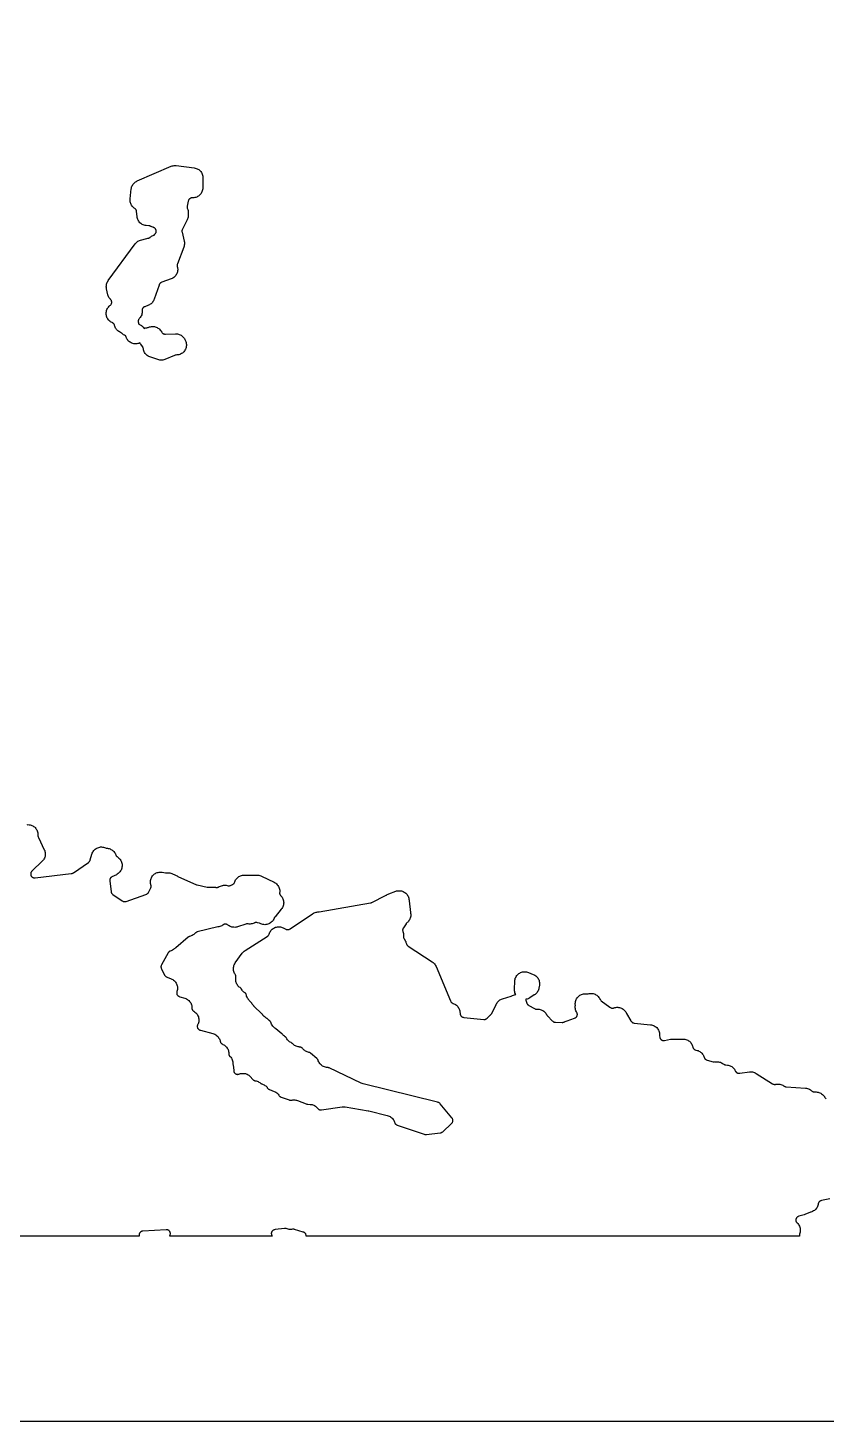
# Model space of a CAD drawing. Header units: metres. Extents: x 0 to 400, y 0 to 202.
# Drawn here: x 244.8 to 296.5, y 0 to 90.3 of the extents above; entities that cross this region are included whole.
import ezdxf

# ---------------------------------------------------------------- set-up
doc = ezdxf.new("R2010")
doc.units = ezdxf.units.M

msp = doc.modelspace()

# ---------------------------------------------------------------- linework, layer by layer
for points in [[(400, 202.2006), (0, 202.2006), (0, -0.0004), (400, -0.0004), (400, 202.2006)], [(250.065, 72.8416), (250.039, 72.8946), (250.017, 72.9516), (250.001, 73.0086), (249.91, 73.4006), (249.899, 73.4616), (249.893, 73.5236), (249.894, 73.5856), (249.901, 73.6466), (249.913, 73.7076), (249.931, 73.7666), (249.955, 73.8236), (249.984, 73.8786), (250.018, 73.9306), (251.757, 76.3066), (251.796, 76.3546), (251.84, 76.3996), (251.888, 76.4396), (251.94, 76.4756), (251.995, 76.5056), (252.053, 76.5306), (252.112, 76.5496), (252.526, 76.6606), (252.586, 76.6736), (252.623, 76.6796), (252.644, 76.6856), (252.666, 76.6946), (252.688, 76.7056), (252.71, 76.7196), (252.726, 76.7316), (252.731, 76.7356), (252.771, 76.7696), (252.819, 76.8036), (252.87, 76.8326), (252.923, 76.8576), (252.961, 76.8726), (252.983, 76.8846), (253.006, 76.9006), (253.026, 76.9166), (253.042, 76.9336), (253.058, 76.9536), (253.083, 76.9896), (253.086, 76.9946), (253.104, 77.0296), (253.113, 77.0516), (253.12, 77.0776), (253.125, 77.1056), (253.127, 77.1316), (253.127, 77.1536), (253.124, 77.1796), (253.118, 77.2026), (253.11, 77.2276), (253.101, 77.2476), (253.087, 77.2706), (253.07, 77.2946), (253.054, 77.3136), (253.038, 77.3276), (253.017, 77.3436), (252.993, 77.3576), (252.972, 77.3676), (252.934, 77.3816), (252.923, 77.3846), (252.906, 77.3886), (252.85, 77.4056), (252.797, 77.4266), (252.772, 77.4396), (252.749, 77.4506), (252.745, 77.4526), (252.726, 77.4616), (252.703, 77.4696), (252.678, 77.4756), (252.64, 77.4806), (252.47, 77.4966), (252.407, 77.5056), (252.345, 77.5206), (252.284, 77.5416), (252.226, 77.5696), (252.171, 77.6016), (252.119, 77.6406), (252.072, 77.6836), (252.029, 77.7306), (251.991, 77.7826), (251.958, 77.8376), (251.931, 77.8956), (251.909, 77.9556), (251.894, 78.0176), (251.885, 78.0816), (251.855, 78.3976), (251.849, 78.4386), (251.843, 78.4636), (251.836, 78.4846), (251.824, 78.5086), (251.811, 78.5316), (251.797, 78.5506), (251.78, 78.5686), (251.764, 78.5836), (251.749, 78.5946), (251.697, 78.6286), (251.649, 78.6676), (251.605, 78.7116), (251.565, 78.7586), (251.529, 78.8096), (251.499, 78.8636), (251.474, 78.9206), (251.455, 78.9796), (251.441, 79.0406), (251.433, 79.1016), (251.431, 79.1636), (251.435, 79.2256), (251.508, 79.8686), (251.518, 79.9296), (251.534, 79.9896), (251.555, 80.0476), (251.582, 80.1036), (251.614, 80.1566), (251.651, 80.2056), (251.692, 80.2516), (251.738, 80.2936), (251.787, 80.3306), (251.84, 80.3636), (251.895, 80.3906), (254.088, 81.3376), (254.153, 81.3616), (254.221, 81.3786), (254.29, 81.3886), (254.359, 81.3906), (254.429, 81.3856), (255.589, 81.2346), (255.65, 81.2226), (255.711, 81.2056), (255.77, 81.1836), (255.826, 81.1546), (255.879, 81.1206), (255.928, 81.0826), (255.974, 81.0386), (256.015, 80.9916), (256.051, 80.9406), (256.082, 80.8856), (256.108, 80.8286), (256.128, 80.7686), (256.143, 80.7076), (256.151, 80.6456), (256.153, 80.5826), (256.144, 79.9316), (256.14, 79.8696), (256.13, 79.8076), (256.114, 79.7466), (256.093, 79.6886), (256.066, 79.6316), (256.033, 79.5786), (255.996, 79.5286), (255.954, 79.4826), (255.908, 79.4406), (255.858, 79.4026), (255.804, 79.3706), (255.748, 79.3436), (255.689, 79.3216), (255.629, 79.3066), (255.567, 79.2966), (255.505, 79.2926), (255.469, 79.2936), (255.434, 79.2926), (255.412, 79.2906), (255.387, 79.2846), (255.362, 79.2756), (255.339, 79.2656), (255.317, 79.2526), (255.299, 79.2396), (255.278, 79.2216), (255.263, 79.2056), (255.249, 79.1866), (255.234, 79.1626), (255.224, 79.1406), (255.215, 79.1186), (255.205, 79.0796), (255.139, 78.7616), (255.133, 78.7226), (255.132, 78.7006), (255.133, 78.6756), (255.137, 78.6456), (255.142, 78.6236), (255.155, 78.5886), (255.155, 78.5876), (255.156, 78.5846), (255.16, 78.5736), (255.175, 78.5296), (255.188, 78.4696), (255.197, 78.4096), (255.199, 78.3476), (255.196, 78.2866), (255.195, 78.2796), (255.194, 78.2566), (255.196, 78.2066), (255.196, 78.1996), (255.198, 78.1816), (255.198, 78.1166), (255.191, 78.0516), (255.177, 77.9866), (255.156, 77.9246), (255.13, 77.8646), (254.827, 77.2606), (254.81, 77.2226), (254.802, 77.1986), (254.796, 77.1736), (254.793, 77.1466), (254.793, 77.1266), (254.795, 77.1026), (254.803, 77.0596), (254.938, 76.4816), (254.949, 76.4186), (254.955, 76.3546), (254.954, 76.2906), (254.946, 76.2266), (254.932, 76.1646), (254.913, 76.1036), (254.501, 75.0216), (254.489, 74.9826), (254.483, 74.9596), (254.48, 74.9366), (254.48, 74.9146), (254.481, 74.8926), (254.485, 74.8676), (254.494, 74.8296), (254.501, 74.8076), (254.514, 74.7456), (254.52, 74.6816), (254.52, 74.6186), (254.514, 74.5546), (254.502, 74.4926), (254.484, 74.4306), (254.459, 74.3716), (254.43, 74.3156), (254.394, 74.2626), (254.354, 74.2136), (254.309, 74.1676), (254.259, 74.1276), (254.206, 74.0916), (254.15, 74.0616), (254.091, 74.0376), (253.487, 73.8216), (253.448, 73.8046), (253.425, 73.7926), (253.404, 73.7786), (253.384, 73.7626), (253.368, 73.7456), (253.351, 73.7246), (253.338, 73.7046), (253.327, 73.6836), (253.312, 73.6436), (253.002, 72.7316), (252.979, 72.6736), (252.951, 72.6176), (252.917, 72.5656), (252.879, 72.5166), (252.836, 72.4716), (252.789, 72.4306), (252.739, 72.3946), (252.685, 72.3636), (252.629, 72.3376), (252.383, 72.2396), (252.347, 72.2236), (252.326, 72.2106), (252.307, 72.1976), (252.289, 72.1826), (252.274, 72.1666), (252.258, 72.1466), (252.246, 72.1266), (252.235, 72.1066), (252.226, 72.0836), (252.219, 72.0576), (252.214, 72.0346), (252.212, 72.0146), (252.212, 71.9916), (252.213, 71.9816), (252.216, 71.9146), (252.212, 71.8476), (252.201, 71.7816), (252.184, 71.7176), (252.16, 71.6546), (252.129, 71.5946), (252.093, 71.5386), (252.051, 71.4866), (252.012, 71.4426), (251.999, 71.4256), (251.986, 71.4036), (251.975, 71.3796), (251.968, 71.3596), (251.961, 71.3336), (251.958, 71.3106), (251.957, 71.2856), (251.958, 71.2616), (251.961, 71.2376), (251.968, 71.2106), (251.983, 71.1676), (252.001, 71.1056), (252.002, 71.1026), (252.039, 71.0876), (252.096, 71.0596), (252.123, 71.0446), (252.176, 71.0116), (252.226, 70.9736), (252.271, 70.9316), (252.313, 70.8846), (252.35, 70.8336), (252.356, 70.8226), (252.393, 70.8386), (252.455, 70.8586), (252.519, 70.8716), (252.569, 70.8786), (252.587, 70.8836), (252.613, 70.8936), (252.638, 70.9056), (252.697, 70.9266), (252.758, 70.9416), (252.82, 70.9516), (252.882, 70.9546), (252.945, 70.9516), (253.007, 70.9436), (253.068, 70.9286), (253.127, 70.9076), (253.184, 70.8816), (253.238, 70.8506), (253.289, 70.8136), (253.336, 70.7726), (253.379, 70.7266), (253.418, 70.6776), (253.484, 70.5816), (253.51, 70.5476), (253.528, 70.5296), (253.545, 70.5146), (253.565, 70.5006), (253.587, 70.4876), (253.611, 70.4776), (253.635, 70.4696), (253.66, 70.4636), (253.687, 70.4606), (253.726, 70.4596), (254.376, 70.4806), (254.438, 70.4796), (254.5, 70.4726), (254.562, 70.4586), (254.621, 70.4406), (254.679, 70.4156), (254.734, 70.3856), (254.785, 70.3506), (254.834, 70.3106), (254.878, 70.2656), (254.917, 70.2176), (254.952, 70.1656), (254.981, 70.1106), (255.018, 70.0326), (255.043, 69.9736), (255.061, 69.9126), (255.074, 69.8506), (255.08, 69.7866), (255.08, 69.7236), (255.074, 69.6596), (255.062, 69.5976), (255.043, 69.5366), (255.019, 69.4776), (254.989, 69.4216), (254.953, 69.3686), (254.913, 69.3196), (254.868, 69.2746), (254.819, 69.2336), (254.766, 69.1986), (254.71, 69.1686), (254.651, 69.1446), (254.59, 69.1256), (254.528, 69.1136), (254.464, 69.1076), (254.408, 69.1046), (254.379, 69.1006), (254.358, 69.0956), (254.318, 69.0816), (253.685, 68.8186), (253.621, 68.7966), (253.555, 68.7806), (253.488, 68.7716), (253.42, 68.7696), (253.353, 68.7746), (253.286, 68.7876), (253.221, 68.8066), (252.717, 68.9846), (252.658, 69.0086), (252.602, 69.0386), (252.549, 69.0736), (252.5, 69.1136), (252.454, 69.1586), (252.414, 69.2076), (252.378, 69.2606), (252.348, 69.3166), (252.324, 69.3756), (252.305, 69.4366), (252.292, 69.4986), (252.284, 69.5556), (252.277, 69.5816), (252.27, 69.6026), (252.258, 69.6266), (252.237, 69.6626), (252.198, 69.7216), (252.173, 69.7546), (252.135, 69.7986), (252.115, 69.8206), (252.077, 69.8726), (252.069, 69.8856), (252.067, 69.8846), (252.009, 69.8626), (251.949, 69.8456), (251.931, 69.8416), (251.867, 69.8316), (251.804, 69.8266), (251.739, 69.8286), (251.676, 69.8366), (251.614, 69.8506), (251.553, 69.8716), (251.494, 69.8976), (251.439, 69.9296), (251.387, 69.9676), (251.339, 70.0096), (251.295, 70.0566), (251.256, 70.1076), (251.223, 70.1616), (251.208, 70.1916), (251.207, 70.1916), (251.201, 70.2036), (251.195, 70.2176), (251.194, 70.2196), (251.191, 70.2266), (251.176, 70.2616), (251.156, 70.3216), (251.15, 70.3466), (251.127, 70.3546), (251.068, 70.3816), (251.013, 70.4146), (250.961, 70.4526), (250.913, 70.4966), (250.887, 70.5216), (250.867, 70.5386), (250.848, 70.5516), (250.827, 70.5626), (250.803, 70.5726), (250.748, 70.5996), (250.695, 70.6316), (250.646, 70.6686), (250.601, 70.7096), (250.559, 70.7546), (250.522, 70.8036), (250.49, 70.8566), (250.463, 70.9116), (250.442, 70.9686), (250.425, 71.0276), (250.424, 71.0316), (250.417, 71.0546), (250.407, 71.0786), (250.397, 71.0966), (250.383, 71.1176), (250.367, 71.1376), (250.352, 71.1536), (250.333, 71.1686), (250.314, 71.1826), (250.291, 71.1946), (250.268, 71.2046), (250.212, 71.2336), (250.159, 71.2666), (250.11, 71.3046), (250.065, 71.3476), (250.024, 71.3946), (249.987, 71.4456), (249.956, 71.4996), (249.93, 71.5556), (249.91, 71.6146), (249.895, 71.6756), (249.887, 71.7376), (249.884, 71.7996), (249.887, 71.8616), (249.897, 71.9236), (249.898, 71.9286), (249.913, 71.9916), (249.936, 72.0526), (249.964, 72.1106), (249.997, 72.1666), (250.037, 72.2176), (250.081, 72.2656), (250.129, 72.3086), (250.162, 72.3346), (250.179, 72.3516), (250.194, 72.3686), (250.209, 72.3916), (250.221, 72.4126), (250.23, 72.4366), (250.238, 72.4606), (250.242, 72.4826), (250.245, 72.5106), (250.245, 72.5346), (250.243, 72.5576), (250.237, 72.5836), (250.23, 72.6076), (250.221, 72.6286), (250.208, 72.6536), (250.194, 72.6736), (250.176, 72.6956), (250.174, 72.6976), (250.133, 72.7416), (250.097, 72.7896), (250.065, 72.8416)]]:
    msp.add_lwpolyline(points, close=True)
for points in [[(244.765, 38.6626), (244.828, 38.6646), (244.89, 38.6606), (244.952, 38.6496), (245.013, 38.6336), (245.071, 38.6116), (245.128, 38.5846), (245.181, 38.5516), (245.231, 38.5136), (245.277, 38.4706), (245.319, 38.4246), (245.356, 38.3736), (245.388, 38.3196), (245.414, 38.2626), (245.435, 38.2036), (245.451, 38.1436), (245.46, 38.0816), (245.463, 38.0186), (245.461, 37.9686), (245.461, 37.9436), (245.465, 37.9146), (245.469, 37.8906), (245.475, 37.8716), (245.491, 37.8356), (245.875, 37.0366), (245.899, 36.9786), (245.918, 36.9186), (245.931, 36.8576), (245.938, 36.7956), (245.939, 36.7326), (245.933, 36.6696), (245.922, 36.6086), (245.905, 36.5476), (245.882, 36.4896), (245.853, 36.4336), (245.82, 36.3806), (245.781, 36.3316), (245.738, 36.2866), (245.081, 35.6606), (245.052, 35.6306), (245.037, 35.6106), (245.024, 35.5886), (245.011, 35.5636), (245.003, 35.5416), (244.996, 35.5166), (244.992, 35.4926), (244.991, 35.4716), (244.992, 35.4436), (244.996, 35.4156), (245.001, 35.3936), (245.009, 35.3706), (245.019, 35.3486), (245.032, 35.3276), (245.047, 35.3066), (245.065, 35.2886), (245.086, 35.2686), (245.104, 35.2556), (245.124, 35.2436), (245.148, 35.2326), (245.172, 35.2246), (245.198, 35.2186), (245.221, 35.2156), (245.246, 35.2146), (245.288, 35.2166), (247.62, 35.4896), (247.658, 35.4966), (247.686, 35.5046), (247.71, 35.5136), (247.731, 35.5236), (247.764, 35.5446), (248.733, 36.2156), (248.766, 36.2406), (248.783, 36.2556), (248.797, 36.2726), (248.813, 36.2946), (248.826, 36.3156), (248.836, 36.3376), (248.849, 36.3746), (248.964, 36.7576), (248.986, 36.8176), (249.013, 36.8756), (249.046, 36.9306), (249.084, 36.9816), (249.127, 37.0296), (249.175, 37.0726), (249.227, 37.1106), (249.282, 37.1436), (249.34, 37.1706), (249.4, 37.1916), (249.462, 37.2066), (249.526, 37.2156), (249.59, 37.2186), (249.654, 37.2146), (249.717, 37.2046), (249.779, 37.1886), (249.839, 37.1666), (249.884, 37.1476), (249.912, 37.1386), (249.934, 37.1336), (249.959, 37.1316), (250.02, 37.1226), (250.08, 37.1086), (250.137, 37.0886), (250.193, 37.0636), (250.246, 37.0326), (250.296, 36.9976), (250.343, 36.9576), (250.385, 36.9136), (250.423, 36.8656), (250.457, 36.8146), (250.485, 36.7606), (250.509, 36.7036), (250.513, 36.6916), (250.524, 36.6676), (250.538, 36.6456), (250.551, 36.6266), (250.567, 36.6096), (250.586, 36.5926), (250.609, 36.5766), (250.61, 36.5756), (250.664, 36.5386), (250.713, 36.4966), (250.759, 36.4506), (250.799, 36.3996), (250.834, 36.3446), (250.864, 36.2866), (250.887, 36.2256), (250.905, 36.1626), (250.915, 36.0986), (250.92, 36.0336), (250.918, 35.9686), (250.909, 35.9046), (250.894, 35.8416), (250.873, 35.7796), (250.845, 35.7206), (250.812, 35.6646), (250.774, 35.6126), (250.756, 35.5906), (250.71, 35.5396), (250.659, 35.4946), (250.603, 35.4546), (250.544, 35.4206), (250.26, 35.2796), (250.228, 35.2616), (250.21, 35.2486), (250.19, 35.2316), (250.174, 35.2156), (250.161, 35.1996), (250.147, 35.1786), (250.135, 35.1556), (250.126, 35.1336), (250.119, 35.1096), (250.114, 35.0866), (250.111, 35.0636), (250.111, 35.0386), (250.114, 35.0026), (250.199, 34.3346), (250.206, 34.2946), (250.212, 34.2696), (250.22, 34.2506), (250.231, 34.2276), (250.244, 34.2066), (250.255, 34.1916), (250.273, 34.1736), (250.293, 34.1546), (250.322, 34.1326), (250.924, 33.7256), (250.962, 33.7026), (250.988, 33.6896), (251.008, 33.6826), (251.032, 33.6766), (251.062, 33.6736), (251.087, 33.6726), (251.11, 33.6746), (251.134, 33.6786), (251.177, 33.6916), (252.462, 34.1366), (252.504, 34.1526), (252.522, 34.1626), (252.544, 34.1776), (252.567, 34.1966), (252.583, 34.2136), (252.598, 34.2326), (252.622, 34.2716), (252.761, 34.5216), (252.779, 34.5586), (252.788, 34.5816), (252.794, 34.6026), (252.798, 34.6276), (252.799, 34.6526), (252.798, 34.6776), (252.795, 34.7026), (252.79, 34.7236), (252.788, 34.7306), (252.77, 34.7926), (252.759, 34.8546), (252.753, 34.9186), (252.754, 34.9816), (252.762, 35.0456), (252.775, 35.1076), (252.794, 35.1686), (252.82, 35.2266), (252.851, 35.2826), (252.887, 35.3356), (252.928, 35.3836), (252.974, 35.4276), (253.024, 35.4676), (253.078, 35.5026), (253.134, 35.5316), (253.194, 35.5546), (253.255, 35.5716), (253.318, 35.5836), (253.381, 35.5886), (253.445, 35.5866), (253.508, 35.5796), (253.729, 35.5426), (253.771, 35.5376), (253.791, 35.5376), (253.824, 35.5406), (253.887, 35.5436), (253.95, 35.5406), (254.012, 35.5316), (254.073, 35.5166), (254.133, 35.4956), (254.372, 35.3976), (254.425, 35.3726), (254.476, 35.3426), (254.496, 35.3286), (254.527, 35.3096), (254.565, 35.2906), (255.695, 34.7846), (255.736, 34.7686), (255.777, 34.7566), (256.435, 34.6136), (256.48, 34.6066), (256.527, 34.6046), (256.913, 34.6066), (256.985, 34.6026), (256.989, 34.6016), (256.997, 34.6006), (257.047, 34.5956), (257.069, 34.5956), (257.094, 34.5986), (257.121, 34.6036), (257.146, 34.6116), (257.168, 34.6206), (257.216, 34.6476), (257.231, 34.6566), (257.291, 34.6846), (257.354, 34.7056), (257.418, 34.7216), (257.43, 34.7236), (257.434, 34.7246), (257.492, 34.7336), (257.549, 34.7386), (257.607, 34.7376), (257.665, 34.7316), (257.722, 34.7206), (257.781, 34.7066), (257.808, 34.7026), (257.833, 34.7016), (257.858, 34.7036), (257.885, 34.7076), (257.909, 34.7136), (257.947, 34.7276), (258.06, 34.7776), (258.095, 34.7946), (258.115, 34.8076), (258.137, 34.8246), (258.154, 34.8406), (258.168, 34.8566), (258.183, 34.8776), (258.198, 34.9016), (258.208, 34.9236), (258.223, 34.9656), (258.246, 35.0226), (258.274, 35.0766), (258.308, 35.1286), (258.346, 35.1766), (258.388, 35.2206), (258.435, 35.2606), (258.485, 35.2966), (258.538, 35.3266), (258.594, 35.3526), (258.652, 35.3726), (258.712, 35.3866), (258.773, 35.3956), (258.834, 35.3986), (259.668, 35.3986), (259.727, 35.3956), (259.786, 35.3876), (259.844, 35.3746), (259.9, 35.3556), (259.955, 35.3316), (260.769, 34.9296), (260.826, 34.8976), (260.88, 34.8606), (260.929, 34.8176), (260.974, 34.7696), (261.014, 34.7186), (261.049, 34.6626), (261.078, 34.6036), (261.1, 34.5426), (261.117, 34.4796), (261.127, 34.4146), (261.13, 34.3496), (261.127, 34.2846), (261.124, 34.2526), (261.123, 34.2246), (261.126, 34.1996), (261.131, 34.1736), (261.138, 34.1496), (261.145, 34.1316), (261.159, 34.1066), (261.174, 34.0836), (261.188, 34.0656), (261.197, 34.0566), (261.24, 34.0096), (261.278, 33.9576), (261.311, 33.9026), (261.339, 33.8446), (261.36, 33.7836), (261.375, 33.7216), (261.384, 33.6586), (261.387, 33.5936), (261.383, 33.5296), (261.373, 33.4666), (261.357, 33.4046), (261.335, 33.3446), (261.307, 33.2866), (261.273, 33.2316), (261.234, 33.1806), (260.826, 32.6966), (260.801, 32.6646), (260.789, 32.6436), (260.777, 32.6196), (260.77, 32.5996), (260.744, 32.5396), (260.712, 32.4826), (260.674, 32.4296), (260.631, 32.3796), (260.584, 32.3346), (260.532, 32.2946), (260.476, 32.2606), (260.417, 32.2316), (260.356, 32.2086), (260.292, 32.1926), (260.227, 32.1826), (260.162, 32.1796), (260.096, 32.1826), (260.032, 32.1926), (259.968, 32.2096), (259.907, 32.2326), (259.854, 32.2546), (259.815, 32.2676), (259.681, 32.3046), (259.64, 32.3136), (259.617, 32.3166), (259.597, 32.3166), (259.569, 32.3146), (259.543, 32.3106), (259.525, 32.3056), (259.497, 32.2946), (259.474, 32.2836), (259.411, 32.2576), (259.346, 32.2386), (259.278, 32.2256), (259.21, 32.2206), (259.142, 32.2226), (259.075, 32.2316), (259.063, 32.2336), (259.039, 32.2366), (259.016, 32.2366), (258.993, 32.2346), (258.97, 32.2306), (258.932, 32.2196), (258.401, 32.0416), (258.341, 32.0246), (258.28, 32.0136), (258.218, 32.0076), (258.156, 32.0086), (258.094, 32.0156), (258.033, 32.0286), (257.974, 32.0466), (257.916, 32.0706), (257.861, 32.0996), (257.81, 32.1346), (257.795, 32.1476), (257.784, 32.1556), (257.753, 32.1786), (257.733, 32.1906), (257.712, 32.2006), (257.691, 32.2086), (257.666, 32.2156), (257.642, 32.2196), (257.62, 32.2206), (257.594, 32.2196), (257.57, 32.2166), (257.549, 32.2126), (257.524, 32.2036), (257.502, 32.1946), (257.483, 32.1836), (257.439, 32.1536), (257.431, 32.1476), (257.374, 32.1126), (257.314, 32.0826), (257.251, 32.0596), (257.186, 32.0436), (257.129, 32.0316), (255.789, 31.7056), (255.752, 31.6946), (255.73, 31.6856), (255.706, 31.6736), (255.688, 31.6616), (255.671, 31.6476), (255.634, 31.6116), (255.629, 31.6066), (255.621, 31.5976), (255.572, 31.5536), (255.518, 31.5156), (255.461, 31.4826), (255.401, 31.4556), (255.339, 31.4356), (255.291, 31.4226), (255.268, 31.4136), (255.243, 31.4016), (255.221, 31.3876), (255.19, 31.3646), (254.39, 30.6886), (254.351, 30.6526), (254.346, 30.6476), (254.34, 30.6416), (254.297, 30.6036), (254.245, 30.5646), (254.188, 30.5316), (254.128, 30.5036), (254.086, 30.4896), (254.086, 30.4886), (254.035, 30.4716), (254.012, 30.4616), (253.986, 30.4466), (253.967, 30.4336), (253.952, 30.4206), (253.935, 30.4016), (253.919, 30.3806), (253.897, 30.3456), (253.472, 29.5796), (253.454, 29.5436), (253.446, 29.5216), (253.44, 29.5006), (253.436, 29.4756), (253.435, 29.4516), (253.436, 29.4266), (253.439, 29.3996), (253.444, 29.3776), (253.451, 29.3566), (253.468, 29.3186), (253.673, 28.9136), (253.692, 28.8796), (253.703, 28.8636), (253.719, 28.8456), (253.739, 28.8256), (253.753, 28.8136), (253.771, 28.8016), (253.793, 28.7896), (253.829, 28.7736), (254.09, 28.6736), (254.147, 28.6486), (254.202, 28.6186), (254.253, 28.5826), (254.301, 28.5426), (254.344, 28.4976), (254.383, 28.4496), (254.418, 28.3966), (254.447, 28.3416), (254.47, 28.2836), (254.488, 28.2246), (254.5, 28.1626), (254.506, 28.1006), (254.506, 28.0386), (254.5, 27.9766), (254.489, 27.9146), (254.471, 27.8556), (254.464, 27.8346), (254.457, 27.8086), (254.453, 27.7856), (254.452, 27.7596), (254.453, 27.7366), (254.457, 27.7106), (254.463, 27.6866), (254.47, 27.6646), (254.482, 27.6386), (254.495, 27.6176), (254.509, 27.5986), (254.524, 27.5826), (254.544, 27.5646), (254.565, 27.5486), (254.584, 27.5376), (254.606, 27.5266), (254.647, 27.5126), (254.979, 27.4136), (255.038, 27.3926), (255.094, 27.3666), (255.148, 27.3346), (255.199, 27.2976), (255.246, 27.2566), (255.288, 27.2106), (255.326, 27.1606), (255.359, 27.1076), (255.387, 27.0516), (255.409, 26.9936), (255.426, 26.9326), (255.436, 26.8716), (255.441, 26.8086), (255.44, 26.7856), (255.442, 26.7546), (255.445, 26.7336), (255.451, 26.7096), (255.46, 26.6836), (255.47, 26.6636), (255.483, 26.6416), (255.496, 26.6236), (255.512, 26.6056), (255.532, 26.5876), (255.553, 26.5716), (255.582, 26.5536), (255.635, 26.5166), (255.684, 26.4746), (255.729, 26.4286), (255.77, 26.3776), (255.804, 26.3226), (255.834, 26.2646), (255.857, 26.2046), (255.874, 26.1416), (255.885, 26.0786), (255.889, 26.0136), (255.887, 25.9486), (255.878, 25.8846), (255.863, 25.8216), (255.842, 25.7606), (255.815, 25.7016), (255.808, 25.6896), (255.8, 25.6686), (255.794, 25.6486), (255.789, 25.6236), (255.787, 25.5966), (255.787, 25.5726), (255.789, 25.5496), (255.794, 25.5246), (255.8, 25.5056), (255.811, 25.4816), (255.823, 25.4576), (255.835, 25.4396), (255.851, 25.4196), (255.868, 25.4026), (255.886, 25.3876), (255.907, 25.3736), (255.928, 25.3616), (255.948, 25.3526), (255.986, 25.3406), (256.801, 25.1226), (256.864, 25.1016), (256.926, 25.0746), (256.984, 25.0416), (257.038, 25.0026), (257.088, 24.9576), (257.133, 24.9086), (257.173, 24.8546), (257.207, 24.7976), (257.218, 24.7766), (257.242, 24.7246), (257.262, 24.6706), (257.277, 24.6146), (257.28, 24.6016), (257.288, 24.5756), (257.298, 24.5526), (257.31, 24.5296), (257.322, 24.5126), (257.337, 24.4946), (257.355, 24.4766), (257.375, 24.4596), (257.395, 24.4456), (257.417, 24.4346), (257.442, 24.4236), (257.498, 24.3956), (257.552, 24.3626), (257.602, 24.3246), (257.648, 24.2826), (257.689, 24.2356), (257.726, 24.1846), (257.758, 24.1306), (257.785, 24.0736), (257.806, 24.0146), (257.821, 23.9536), (257.83, 23.8916), (257.833, 23.8286), (257.833, 23.8016), (257.836, 23.7776), (257.841, 23.7516), (257.849, 23.7276), (257.859, 23.7036), (257.87, 23.6836), (257.884, 23.6636), (257.903, 23.6406), (257.912, 23.6316), (257.956, 23.5836), (257.995, 23.5306), (258.028, 23.4736), (258.056, 23.4146), (258.077, 23.3526), (258.092, 23.2886), (258.1, 23.2236), (258.102, 23.1586), (258.102, 23.1456), (258.104, 23.1026), (258.15, 22.7176), (258.158, 22.6756), (258.165, 22.6476), (258.174, 22.6236), (258.185, 22.6036), (258.197, 22.5836), (258.214, 22.5626), (258.233, 22.5436), (258.252, 22.5276), (258.271, 22.5146), (258.295, 22.5016), (258.317, 22.4926), (258.342, 22.4846), (258.367, 22.4796), (258.393, 22.4776), (258.418, 22.4776), (258.44, 22.4796), (258.468, 22.4856), (258.493, 22.4936), (258.531, 22.5086), (258.592, 22.5266), (258.654, 22.5376), (258.717, 22.5436), (258.78, 22.5426), (258.842, 22.5356), (258.904, 22.5226), (258.964, 22.5036), (259.022, 22.4796), (259.077, 22.4496), (259.13, 22.4146), (259.178, 22.3736), (259.222, 22.3296), (259.384, 22.1496), (259.413, 22.1206), (259.433, 22.1046), (259.45, 22.0926), (259.47, 22.0816), (259.491, 22.0726), (259.514, 22.0646), (259.536, 22.0596), (259.543, 22.0586), (259.605, 22.0486), (259.666, 22.0316), (259.724, 22.0096), (259.781, 21.9816), (259.834, 21.9486), (259.884, 21.9106), (259.907, 21.8906), (259.926, 21.8776), (259.947, 21.8656), (259.969, 21.8566), (260.005, 21.8456), (260.063, 21.8236), (260.119, 21.7966), (260.172, 21.7636), (260.221, 21.7266), (260.267, 21.6846), (260.308, 21.6376), (260.326, 21.6136), (260.362, 21.5666), (260.381, 21.5466), (260.402, 21.5286), (260.422, 21.5146), (260.441, 21.5026), (260.477, 21.4866), (260.766, 21.3746), (260.826, 21.3476), (260.882, 21.3146), (260.935, 21.2766), (260.984, 21.2336), (261.029, 21.1856), (261.068, 21.1336), (261.102, 21.0826), (261.117, 21.0636), (261.133, 21.0486), (261.152, 21.0326), (261.175, 21.0176), (261.198, 21.0056), (261.234, 20.9916), (261.733, 20.8176), (261.772, 20.8066), (261.798, 20.8016), (261.825, 20.7996), (261.849, 20.7996), (261.891, 20.8046), (261.909, 20.8076), (261.924, 20.8106), (261.938, 20.8126), (261.972, 20.8186), (262.037, 20.8236), (262.101, 20.8216), (262.165, 20.8136), (262.227, 20.7996), (262.288, 20.7786), (262.84, 20.5626), (262.881, 20.5496), (262.908, 20.5436), (262.954, 20.5386), (263.103, 20.5316), (263.163, 20.5266), (263.222, 20.5146), (263.28, 20.4986), (263.336, 20.4766), (263.39, 20.4496), (263.441, 20.4176), (263.489, 20.3806), (263.533, 20.3396), (263.574, 20.2946), (263.605, 20.2556), (263.621, 20.2406), (263.642, 20.2236), (263.662, 20.2096), (263.685, 20.1986), (263.707, 20.1886), (263.729, 20.1826), (263.755, 20.1776), (263.78, 20.1746), (263.802, 20.1746), (263.842, 20.1786), (265.176, 20.3746), (265.245, 20.3816), (265.314, 20.3806), (265.382, 20.3716), (266.868, 20.1106), (266.907, 20.1026), (268.102, 19.8166), (268.166, 19.7976), (268.227, 19.7726), (268.286, 19.7416), (268.341, 19.7036), (268.392, 19.6616), (268.439, 19.6136), (268.48, 19.5606), (268.516, 19.5046), (268.545, 19.4446), (268.569, 19.3826), (268.581, 19.3446), (268.591, 19.3196), (268.601, 19.3016), (268.617, 19.2786), (268.634, 19.2566), (268.651, 19.2406), (268.669, 19.2266), (268.692, 19.2116), (268.713, 19.2006), (268.751, 19.1856), (270.493, 18.5966), (270.538, 18.5846), (270.565, 18.5796), (270.591, 18.5786), (270.637, 18.5816), (271.519, 18.6806), (271.558, 18.6866), (271.582, 18.6926), (271.6, 18.6996), (271.62, 18.7086), (271.642, 18.7216), (271.663, 18.7356), (271.691, 18.7596), (272.261, 19.2926), (272.29, 19.3226), (272.307, 19.3446), (272.321, 19.3666), (272.332, 19.3876), (272.341, 19.4116), (272.347, 19.4356), (272.351, 19.4606), (272.353, 19.4866), (272.352, 19.5136), (272.349, 19.5386), (272.344, 19.5586), (272.334, 19.5856), (272.323, 19.6086), (272.31, 19.6306), (272.283, 19.6656), (271.529, 20.5696), (271.497, 20.6036), (271.477, 20.6206), (271.458, 20.6346), (271.434, 20.6476), (271.407, 20.6596), (271.365, 20.6716), (266.527, 21.8656), (266.464, 21.8846), (266.403, 21.9096), (264.334, 22.8956), (264.299, 22.9106), (264.277, 22.9166), (264.254, 22.9216), (264.225, 22.9246), (264.219, 22.9246), (264.154, 22.9306), (264.091, 22.9426), (264.029, 22.9606), (263.969, 22.9856), (263.911, 23.0156), (263.857, 23.0516), (263.807, 23.0926), (263.761, 23.1376), (263.72, 23.1876), (263.685, 23.2416), (263.654, 23.2996), (263.63, 23.3596), (263.618, 23.3936), (263.608, 23.4156), (263.594, 23.4386), (263.581, 23.4576), (263.563, 23.4776), (263.533, 23.5056), (263.133, 23.8436), (263.097, 23.8706), (263.074, 23.8846), (263.052, 23.8946), (263.023, 23.9046), (262.969, 23.9186), (262.911, 23.9356), (262.856, 23.9576), (262.803, 23.9846), (262.752, 24.0166), (262.705, 24.0536), (262.661, 24.0936), (262.622, 24.1386), (262.598, 24.1666), (262.58, 24.1846), (262.56, 24.2016), (262.541, 24.2146), (262.519, 24.2266), (262.498, 24.2356), (262.475, 24.2426), (262.453, 24.2476), (262.421, 24.2506), (262.38, 24.2526), (262.319, 24.2616), (262.259, 24.2756), (262.201, 24.2956), (262.145, 24.3216), (262.092, 24.3516), (262.041, 24.3876), (261.995, 24.4276), (261.952, 24.4716), (261.949, 24.4766), (261.936, 24.4876), (261.915, 24.5036), (261.893, 24.5176), (261.862, 24.5326), (261.808, 24.5616), (261.758, 24.5956), (261.711, 24.6336), (261.668, 24.6766), (261.629, 24.7226), (261.594, 24.7726), (261.564, 24.8256), (261.557, 24.8406), (261.545, 24.8596), (261.529, 24.8796), (261.511, 24.8996), (261.493, 24.9146), (261.464, 24.9356), (261.434, 24.9556), (261.382, 24.9966), (261.334, 25.0426), (261.3, 25.0796), (261.267, 25.1086), (260.874, 25.4216), (260.818, 25.4626), (260.766, 25.5056), (260.718, 25.5536), (260.675, 25.6066), (260.639, 25.6636), (260.608, 25.7246), (260.552, 25.8516), (260.534, 25.8876), (260.521, 25.9086), (260.509, 25.9236), (260.489, 25.9446), (260.471, 25.9606), (260.448, 25.9766), (260.39, 26.0236), (260.355, 26.0586), (260.335, 26.0756), (260.314, 26.0896), (260.291, 26.1036), (260.263, 26.1196), (260.233, 26.1376), (260.178, 26.1766), (260.128, 26.2206), (260.082, 26.2706), (260.042, 26.3246), (260.04, 26.3276), (260.033, 26.3376), (260.003, 26.3836), (259.989, 26.4026), (259.96, 26.4326), (259.477, 26.8846), (259.47, 26.8906), (259.456, 26.9036), (259.425, 26.9336), (259.384, 26.9806), (259.347, 27.0316), (259.316, 27.0866), (259.313, 27.0926), (259.301, 27.1096), (259.286, 27.1286), (259.266, 27.1486), (259.236, 27.1746), (259.194, 27.2126), (259.156, 27.2546), (259.122, 27.2996), (259.092, 27.3476), (259.09, 27.3506), (259.076, 27.3696), (259.042, 27.4226), (259.012, 27.4786), (258.988, 27.5376), (258.97, 27.5976), (258.968, 27.6106), (258.959, 27.6436), (258.95, 27.6676), (258.938, 27.6906), (258.924, 27.7116), (258.908, 27.7326), (258.89, 27.7516), (258.873, 27.7656), (258.855, 27.7776), (258.808, 27.8136), (258.764, 27.8526), (258.724, 27.8966), (258.688, 27.9426), (258.657, 27.9926), (258.651, 28.0046), (258.637, 28.0266), (258.623, 28.0446), (258.608, 28.0606), (258.59, 28.0756), (258.558, 28.0976), (258.509, 28.1356), (258.464, 28.1776), (258.423, 28.2236), (258.387, 28.2736), (258.355, 28.3266), (258.329, 28.3826), (258.308, 28.4406), (258.293, 28.5006), (258.284, 28.5616), (258.28, 28.6226), (258.282, 28.6846), (258.288, 28.7296), (258.29, 28.7456), (258.29, 28.7476), (258.292, 28.7566), (258.295, 28.7826), (258.296, 28.8056), (258.294, 28.8316), (258.29, 28.8566), (258.284, 28.8796), (258.275, 28.9046), (258.265, 28.9256), (258.241, 28.9636), (258.24, 28.9656), (258.207, 29.0206), (258.179, 29.0796), (258.157, 29.1416), (258.142, 29.2046), (258.133, 29.2686), (258.131, 29.3336), (258.135, 29.3986), (258.146, 29.4626), (258.163, 29.5256), (258.186, 29.5866), (258.216, 29.6446), (258.25, 29.6996), (258.701, 30.3356), (258.741, 30.3856), (258.784, 30.4306), (258.833, 30.4726), (258.884, 30.5086), (260.32, 31.4136), (260.354, 31.4376), (260.372, 31.4536), (260.389, 31.4706), (260.405, 31.4916), (260.419, 31.5126), (260.429, 31.5316), (260.438, 31.5546), (260.444, 31.5746), (260.465, 31.6346), (260.491, 31.6916), (260.523, 31.7466), (260.559, 31.7976), (260.601, 31.8446), (260.647, 31.8876), (260.697, 31.9266), (260.751, 31.9596), (260.807, 31.9876), (260.866, 32.0096), (260.927, 32.0266), (260.989, 32.0366), (261.052, 32.0416), (261.115, 32.0396), (261.178, 32.0316), (261.24, 32.0176), (261.299, 31.9976), (261.357, 31.9726), (261.52, 31.8906), (261.555, 31.8746), (261.581, 31.8666), (261.605, 31.8606), (261.626, 31.8586), (261.652, 31.8576), (261.674, 31.8586), (261.696, 31.8616), (261.723, 31.8696), (261.744, 31.8766), (261.766, 31.8876), (261.802, 31.9086), (263.25, 32.8786), (263.26, 32.8856), (263.312, 32.9196), (263.368, 32.9476), (263.425, 32.9696), (263.485, 32.9876), (263.545, 32.9986), (263.607, 33.0036), (263.65, 33.0056), (263.692, 33.0116), (267.006, 33.5946), (267.047, 33.6046), (267.068, 33.6106), (267.103, 33.6266), (267.992, 34.0676), (268.023, 34.0846), (268.049, 34.1036), (268.1, 34.1366), (268.154, 34.1656), (268.211, 34.1886), (268.648, 34.3446), (268.708, 34.3636), (268.77, 34.3756), (268.833, 34.3816), (268.896, 34.3816), (268.959, 34.3756), (269.021, 34.3636), (269.081, 34.3456), (269.139, 34.3226), (269.195, 34.2926), (269.248, 34.2586), (269.297, 34.2186), (269.342, 34.1746), (269.382, 34.1266), (269.418, 34.0746), (269.448, 34.0196), (269.473, 33.9616), (269.492, 33.9016), (269.505, 33.8396), (269.513, 33.7766), (269.516, 33.7326), (269.605, 32.9726), (269.613, 32.9216), (269.621, 32.8586), (269.623, 32.7956), (269.618, 32.7326), (269.608, 32.6706), (269.591, 32.6096), (269.568, 32.5506), (269.54, 32.4936), (269.507, 32.4406), (269.468, 32.3906), (269.425, 32.3446), (269.39, 32.3136), (269.365, 32.2896), (269.348, 32.2696), (269.335, 32.2506), (269.331, 32.2436), (269.289, 32.1766), (269.15, 31.9806), (269.13, 31.9486), (269.12, 31.9306), (269.111, 31.9076), (269.103, 31.8806), (269.099, 31.8586), (269.097, 31.8386), (269.097, 31.8146), (269.1, 31.7876), (269.104, 31.7636), (269.113, 31.7326), (269.132, 31.6666), (269.145, 31.5986), (269.15, 31.5296), (269.148, 31.4616), (269.146, 31.4426), (269.145, 31.4076), (269.147, 31.3836), (269.151, 31.3576), (269.158, 31.3336), (269.167, 31.3106), (269.185, 31.2746), (269.267, 31.1306), (269.292, 31.0826), (269.312, 31.0336), (269.329, 30.9826), (269.341, 30.9366), (269.351, 30.9106), (269.362, 30.8886), (269.373, 30.8696), (269.388, 30.8516), (269.405, 30.8326), (269.425, 30.8156), (269.456, 30.7926), (271.019, 29.7646), (271.071, 29.7276), (271.118, 29.6846), (271.162, 29.6376), (271.2, 29.5866), (271.233, 29.5316), (271.261, 29.4736), (272.198, 27.2336), (272.216, 27.1966), (272.229, 27.1746), (272.244, 27.1546), (272.259, 27.1376), (272.279, 27.1206), (272.301, 27.1046), (272.322, 27.0926), (272.343, 27.0836), (272.357, 27.0786), (272.416, 27.0566), (272.472, 27.0296), (272.526, 26.9966), (272.576, 26.9586), (272.622, 26.9166), (272.663, 26.8696), (272.7, 26.8196), (272.732, 26.7656), (272.759, 26.7086), (272.78, 26.6496), (272.795, 26.5886), (272.805, 26.5266), (272.816, 26.4176), (272.823, 26.3756), (272.829, 26.3496), (272.837, 26.3286), (272.848, 26.3046), (272.861, 26.2826), (272.874, 26.2656), (272.89, 26.2486), (272.911, 26.2296), (272.93, 26.2146), (272.95, 26.2026), (272.974, 26.1916), (272.995, 26.1836), (273.021, 26.1776), (273.063, 26.1706), (274.352, 26.0416), (274.393, 26.0396), (274.418, 26.0406), (274.442, 26.0436), (274.468, 26.0506), (274.491, 26.0586), (274.512, 26.0686), (274.534, 26.0806), (274.554, 26.0956), (274.572, 26.1126), (274.588, 26.1296), (274.59, 26.1316), (274.628, 26.1776), (274.671, 26.2206), (274.687, 26.2346), (274.693, 26.2406), (274.725, 26.2736), (274.767, 26.3106), (274.802, 26.3376), (274.819, 26.3546), (274.835, 26.3726), (274.848, 26.3916), (274.867, 26.4266), (275.159, 27.0156), (275.163, 27.0246), (275.191, 27.0786), (275.223, 27.1306), (275.261, 27.1786), (275.303, 27.2236), (275.349, 27.2636), (275.398, 27.2996), (275.451, 27.3316), (275.506, 27.3576), (275.563, 27.3776), (276.134, 27.5536), (276.173, 27.5676), (276.217, 27.5896), (276.276, 27.6146), (276.337, 27.6336), (276.399, 27.6466), (276.426, 27.6496), (276.4, 27.6966), (276.375, 27.7556), (276.356, 27.8176), (276.343, 27.8816), (276.336, 27.9456), (276.336, 28.0106), (276.36, 28.5166), (276.366, 28.5806), (276.379, 28.6446), (276.398, 28.7066), (276.423, 28.7666), (276.454, 28.8236), (276.491, 28.8776), (276.533, 28.9276), (276.579, 28.9726), (276.63, 29.0126), (276.685, 29.0476), (276.743, 29.0776), (276.803, 29.1006), (276.866, 29.1176), (276.93, 29.1286), (276.995, 29.1336), (277.06, 29.1316), (277.124, 29.1226), (277.188, 29.1076), (277.249, 29.0866), (277.562, 28.9606), (277.619, 28.9346), (277.673, 28.9026), (277.724, 28.8666), (277.771, 28.8246), (277.814, 28.7796), (277.852, 28.7296), (277.885, 28.6766), (277.913, 28.6206), (277.936, 28.5616), (277.952, 28.5016), (277.963, 28.4396), (277.968, 28.3776), (277.966, 28.3146), (277.959, 28.2526), (277.929, 28.0736), (277.916, 28.0126), (277.897, 27.9536), (277.872, 27.8966), (277.842, 27.8416), (277.807, 27.7906), (277.768, 27.7426), (277.723, 27.6986), (277.675, 27.6596), (277.636, 27.6336), (277.636, 27.6326), (277.623, 27.6246), (277.339, 27.4376), (277.283, 27.4056), (277.224, 27.3776), (277.163, 27.3566), (277.1, 27.3426), (277.059, 27.3366), (277.085, 27.2876), (277.11, 27.2286), (277.129, 27.1676), (277.133, 27.1476), (277.146, 27.0936), (277.153, 27.0726), (277.165, 27.0486), (277.177, 27.0276), (277.192, 27.0076), (277.21, 26.9876), (277.226, 26.9736), (277.246, 26.9586), (277.283, 26.9356), (277.651, 26.7396), (277.688, 26.7216), (277.715, 26.7126), (277.737, 26.7066), (277.761, 26.7036), (277.79, 26.7026), (277.816, 26.7036), (277.88, 26.7036), (277.943, 26.6976), (278.006, 26.6856), (278.067, 26.6666), (278.126, 26.6426), (278.183, 26.6126), (278.236, 26.5776), (278.285, 26.5366), (278.33, 26.4916), (278.371, 26.4416), (278.406, 26.3886), (278.436, 26.3326), (278.449, 26.3066), (278.46, 26.2866), (278.472, 26.2716), (278.5, 26.2396), (278.791, 25.9466), (278.821, 25.9186), (278.84, 25.9046), (278.859, 25.8926), (278.879, 25.8826), (278.902, 25.8736), (278.926, 25.8676), (278.95, 25.8636), (278.991, 25.8596), (279.438, 25.8476), (279.478, 25.8486), (279.502, 25.8516), (279.527, 25.8576), (279.553, 25.8656), (279.57, 25.8726), (279.575, 25.8756), (279.634, 25.9056), (279.701, 25.9306), (279.765, 25.9506), (280.236, 26.1196), (280.274, 26.1346), (280.297, 26.1476), (280.316, 26.1596), (280.334, 26.1746), (280.353, 26.1936), (280.368, 26.2126), (280.382, 26.2346), (280.394, 26.2556), (280.402, 26.2766), (280.41, 26.3026), (280.415, 26.3266), (280.417, 26.3536), (280.417, 26.3766), (280.414, 26.3996), (280.409, 26.4246), (280.402, 26.4476), (280.391, 26.4726), (280.365, 26.5206), (280.364, 26.5226), (280.356, 26.5356), (280.328, 26.5956), (280.307, 26.6576), (280.292, 26.7216), (280.283, 26.7876), (280.281, 26.8536), (280.286, 26.9186), (280.289, 26.9426), (280.29, 26.9676), (280.286, 27.0146), (280.285, 27.0776), (280.29, 27.1406), (280.301, 27.2016), (280.318, 27.2626), (280.341, 27.3206), (280.369, 27.3766), (280.403, 27.4296), (280.441, 27.4796), (280.484, 27.5246), (280.531, 27.5666), (280.583, 27.6026), (280.637, 27.6336), (280.694, 27.6596), (280.753, 27.6806), (280.814, 27.6946), (280.876, 27.7036), (280.939, 27.7056), (281.002, 27.7016), (281.046, 27.6976), (281.074, 27.6966), (281.095, 27.6986), (281.12, 27.7036), (281.183, 27.7176), (281.248, 27.7256), (281.312, 27.7276), (281.377, 27.7226), (281.44, 27.7106), (281.503, 27.6936), (281.563, 27.6696), (281.62, 27.6406), (281.674, 27.6046), (281.725, 27.5646), (281.771, 27.5196), (281.813, 27.4696), (281.849, 27.4156), (281.88, 27.3596), (281.887, 27.3446), (281.9, 27.3216), (281.917, 27.3006), (281.935, 27.2816), (281.968, 27.2536), (282.527, 26.8286), (282.561, 26.8056), (282.583, 26.7936), (282.607, 26.7836), (282.63, 26.7756), (282.654, 26.7706), (282.678, 26.7686), (282.702, 26.7686), (282.73, 26.7716), (282.753, 26.7756), (282.777, 26.7826), (282.788, 26.7866), (282.79, 26.7876), (282.804, 26.7916), (282.847, 26.8046), (282.908, 26.8176), (282.97, 26.8246), (283.032, 26.8256), (283.095, 26.8196), (283.156, 26.8086), (283.216, 26.7916), (283.274, 26.7686), (283.33, 26.7406), (283.382, 26.7076), (283.431, 26.6686), (283.477, 26.6266), (283.518, 26.5786), (283.554, 26.5286), (283.585, 26.4746), (283.612, 26.4226), (283.89, 25.9426), (283.909, 25.9116), (283.923, 25.8946), (283.943, 25.8736), (283.96, 25.8586), (283.978, 25.8456), (284.002, 25.8326), (284.022, 25.8226), (284.042, 25.8156), (284.067, 25.8096), (284.107, 25.8036), (285.16, 25.6986), (285.224, 25.6886), (285.286, 25.6726), (285.347, 25.6516), (285.405, 25.6236), (285.46, 25.5896), (285.511, 25.5516), (285.558, 25.5076), (285.601, 25.4596), (285.639, 25.4076), (285.671, 25.3526), (285.698, 25.2936), (285.719, 25.2326), (285.733, 25.1706), (285.742, 25.1066), (285.744, 25.0426), (285.743, 25.0186), (285.747, 24.9796), (285.759, 24.8976), (285.766, 24.8586), (285.772, 24.8376), (285.781, 24.8146), (285.792, 24.7936), (285.805, 24.7736), (285.821, 24.7526), (285.838, 24.7346), (285.855, 24.7206), (285.872, 24.7086), (285.894, 24.6966), (285.919, 24.6846), (285.939, 24.6776), (285.963, 24.6716), (285.987, 24.6686), (286.013, 24.6676), (286.035, 24.6686), (286.072, 24.6736), (286.463, 24.7516), (286.524, 24.7606), (286.585, 24.7636), (287.264, 24.7676), (287.328, 24.7646), (287.39, 24.7556), (287.452, 24.7406), (287.512, 24.7196), (287.569, 24.6936), (287.624, 24.6606), (287.675, 24.6236), (287.723, 24.5816), (287.766, 24.5346), (287.804, 24.4836), (287.837, 24.4296), (287.865, 24.3726), (287.886, 24.3136), (287.902, 24.2516), (287.903, 24.2506), (287.911, 24.2226), (287.92, 24.1986), (287.932, 24.1766), (287.945, 24.1566), (287.961, 24.1356), (287.977, 24.1196), (287.994, 24.1046), (288.016, 24.0896), (288.038, 24.0776), (288.062, 24.0666), (288.098, 24.0546), (288.182, 24.0326), (288.24, 24.0136), (288.297, 23.9896), (288.35, 23.9596), (288.401, 23.9256), (288.448, 23.8866), (288.492, 23.8436), (288.531, 23.7956), (288.565, 23.7456), (288.595, 23.6916), (288.619, 23.6356), (288.634, 23.5906), (288.638, 23.5776), (288.647, 23.5546), (288.659, 23.5296), (288.671, 23.5106), (288.687, 23.4896), (288.703, 23.4716), (288.72, 23.4566), (288.743, 23.4406), (288.764, 23.4276), (288.785, 23.4176), (288.824, 23.4046), (289.211, 23.2926), (289.252, 23.2826), (289.276, 23.2796), (289.301, 23.2786), (289.328, 23.2796), (289.37, 23.2866), (289.435, 23.2946), (289.501, 23.2946), (289.566, 23.2896), (289.631, 23.2766), (289.694, 23.2576), (289.754, 23.2326), (289.812, 23.2006), (289.866, 23.1636), (289.903, 23.1366), (289.924, 23.1236), (289.947, 23.1126), (289.969, 23.1036), (289.993, 23.0976), (290.036, 23.0906), (290.139, 23.0796), (290.2, 23.0706), (290.26, 23.0546), (290.317, 23.0336), (290.373, 23.0076), (290.426, 22.9766), (290.476, 22.9406), (290.521, 22.8996), (290.563, 22.8546), (290.601, 22.8056), (290.634, 22.7536), (290.651, 22.7196), (290.677, 22.6696), (290.688, 22.6516), (290.706, 22.6306), (290.723, 22.6126), (290.741, 22.5976), (290.763, 22.5826), (290.782, 22.5726), (290.804, 22.5636), (290.829, 22.5556), (290.852, 22.5506), (290.877, 22.5486), (290.906, 22.5476), (290.945, 22.5506), (291.57, 22.6376), (291.635, 22.6436), (291.7, 22.6426), (291.765, 22.6346), (291.828, 22.6216), (291.89, 22.6006), (291.949, 22.5746), (292.006, 22.5426), (293.065, 21.8716), (293.098, 21.8526), (293.12, 21.8426), (293.14, 21.8356), (293.163, 21.8306), (293.189, 21.8266), (293.21, 21.8256), (293.232, 21.8256), (293.258, 21.8296), (293.281, 21.8346), (293.346, 21.8456), (293.411, 21.8496), (293.476, 21.8466), (293.541, 21.8376), (293.604, 21.8226), (293.665, 21.8006), (293.724, 21.7736), (293.78, 21.7396), (293.821, 21.7116), (293.841, 21.7016), (293.864, 21.6916), (293.888, 21.6836), (293.909, 21.6796), (293.947, 21.6746), (295.208, 21.5806), (295.273, 21.5726), (295.338, 21.5576), (295.4, 21.5366), (295.46, 21.5096), (295.516, 21.4756), (295.569, 21.4366), (295.602, 21.4066), (295.629, 21.3856), (295.65, 21.3716), (295.673, 21.3606), (295.697, 21.3516), (295.722, 21.3446), (295.749, 21.3406), (295.79, 21.3376), (295.886, 21.3366), (295.95, 21.3326), (296.014, 21.3226), (296.077, 21.3056), (296.137, 21.2836), (296.195, 21.2546), (296.25, 21.2206), (296.301, 21.1806), (296.348, 21.1366), (296.391, 21.0876), (296.428, 21.0346), (296.435, 21.0216), (296.441, 21.0126), (296.464, 20.9746), (296.481, 20.9526), (296.499, 20.9336), (296.516, 20.9186), (296.55, 20.8936)], [(296.776, 14.4136), (296.234, 14.2946), (296.193, 14.2836), (296.171, 14.2756), (296.15, 14.2646), (296.128, 14.2516), (296.11, 14.2376), (296.093, 14.2206), (296.074, 14.1986), (296.059, 14.1786), (296.048, 14.1596), (296.038, 14.1366), (296.03, 14.1146), (296.024, 14.0876), (296.017, 14.0396), (296, 13.9766), (295.977, 13.9156), (295.948, 13.8566), (295.914, 13.8016), (295.873, 13.7496), (295.828, 13.7026), (295.778, 13.6606), (295.725, 13.6226), (295.667, 13.5916), (295.607, 13.5656), (295.545, 13.5466), (295.518, 13.5396), (295.482, 13.5256), (295.207, 13.4046), (295.118, 13.3736), (294.778, 13.2806), (294.737, 13.2676), (294.718, 13.2586), (294.695, 13.2456), (294.674, 13.2316), (294.657, 13.2166), (294.639, 13.1976), (294.625, 13.1796), (294.612, 13.1596), (294.6, 13.1366), (294.591, 13.1136), (294.584, 13.0876), (294.579, 13.0626), (294.578, 13.0416), (294.578, 13.0196), (294.581, 12.9936), (294.587, 12.9666), (294.595, 12.9416), (294.604, 12.9226), (294.617, 12.8996), (294.631, 12.8786), (294.644, 12.8636), (294.661, 12.8476), (294.706, 12.8006), (294.746, 12.7496), (294.78, 12.6946), (294.809, 12.6366), (294.832, 12.5756), (294.849, 12.5126), (294.859, 12.4486), (294.863, 12.3836), (294.86, 12.3196), (294.851, 12.2546), (294.836, 12.1916), (294.825, 12.1626), (294.818, 12.1356), (294.814, 12.1086), (294.812, 12.0836), (294.812, 12.0636), (294.816, 12.0356), (294.821, 12.0096), (294.824, 11.9996), (262.841, 11.9996), (262.842, 12.0106), (262.841, 12.0366), (262.837, 12.0636), (262.831, 12.0866), (262.823, 12.1096), (262.812, 12.1316), (262.8, 12.1526), (262.785, 12.1726), (262.77, 12.1886), (262.751, 12.2056), (262.732, 12.2206), (262.71, 12.2336), (262.688, 12.2446), (262.65, 12.2576), (262.098, 12.4286), (262.063, 12.4376), (262.039, 12.4416), (262.014, 12.4426), (261.994, 12.4426), (261.969, 12.4396), (261.954, 12.4366), (261.885, 12.4256), (261.816, 12.4226), (261.747, 12.4266), (261.679, 12.4386), (261.612, 12.4576), (261.555, 12.4766), (261.533, 12.4816), (261.508, 12.4846), (261.482, 12.4856), (261.441, 12.4836), (260.825, 12.4106), (260.785, 12.4046), (260.76, 12.3976), (260.737, 12.3886), (260.715, 12.3776), (260.692, 12.3636), (260.674, 12.3506), (260.658, 12.3346), (260.639, 12.3136), (260.624, 12.2926), (260.613, 12.2736), (260.604, 12.2536), (260.596, 12.2296), (260.59, 12.2016), (260.586, 12.1776), (260.586, 12.1556), (260.587, 12.1306), (260.592, 12.1056), (260.598, 12.0826), (260.606, 12.0606), (260.618, 12.0356), (260.63, 12.0156), (260.642, 11.9996), (253.989, 11.9996), (254.002, 12.0176), (254.014, 12.0386), (254.026, 12.0626), (254.034, 12.0826), (254.04, 12.1076), (254.044, 12.1336), (254.045, 12.1566), (254.045, 12.1806), (254.041, 12.2036), (254.036, 12.2286), (254.028, 12.2516), (254.018, 12.2716), (254.006, 12.2936), (253.99, 12.3166), (253.974, 12.3346), (253.959, 12.3486), (253.94, 12.3626), (253.917, 12.3776), (253.898, 12.3876), (253.875, 12.3966), (253.851, 12.4036), (253.825, 12.4076), (253.801, 12.4096), (253.764, 12.4086), (252.269, 12.3126), (252.228, 12.3086), (252.204, 12.3036), (252.182, 12.2966), (252.157, 12.2856), (252.137, 12.2746), (252.12, 12.2626), (252.097, 12.2426), (252.079, 12.2256), (252.066, 12.2096), (252.052, 12.1866), (252.041, 12.1656), (252.032, 12.1446), (252.025, 12.1196), (252.021, 12.0956), (252.018, 12.0676), (252.018, 12.0456), (252.02, 12.0256), (252.026, 11.9996), (228.598, 11.9996)]]:
    msp.add_lwpolyline(points)

doc.saveas('drawing.dxf')
